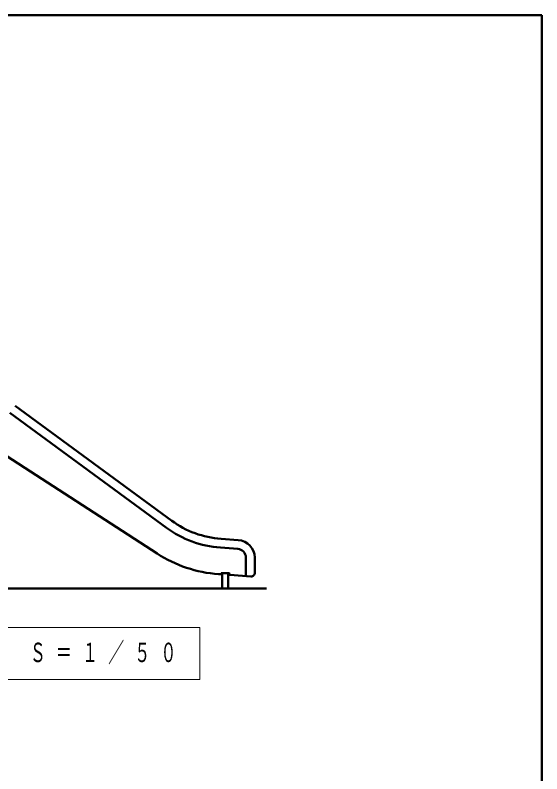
# Model space of a CAD drawing. Units: millimetres on the paper, scale 1:50. Extents: x -385 to 0, y -594 to 267.
# Drawn here: x -89.3 to 0, y -158.6 to -30 of the extents above; entities that cross this region are included whole.
import ezdxf

# ---------------------------------------------------------------- set-up
doc = ezdxf.new("R2010")
doc.units = ezdxf.units.MM
doc.layers.add('LY_1', color=140, linetype='Continuous', lineweight=50)
doc.styles.add('ＭＳ ゴシック', font='')
doc.styles.get('ＭＳ ゴシック').set_extended_font_data('MS Gothic')

msp = doc.modelspace()

# ---------------------------------------------------------------- linework, layer by layer
at = {"layer": 'LY_1', "color": 7}
for p, q in [((0, -30), (-385, -30)), ((0, -297), (0, -30)), ((-145.939, -127.175), (-46.65, -127.175))]:
    msp.add_line(p, q, dxfattribs=at)
at = {"layer": 'LY_1'}
for p, q in [((-62.738, -115.701), (-89.278, -96.216)), ((-63.626, -116.91), (-90.165, -97.426)), ((-94.88, -102.066), (-65.229, -121.269)), ((-54.386, -118.765), (-51.455, -118.97)), ((-54.49, -120.261), (-51.56, -120.466)), ((-50.165, -121.962), (-50.165, -124.888)), ((-48.665, -121.962), (-48.665, -124.536)), ((-54.365, -124.675), (-54.365, -124.716)), ((-54.265, -124.575), (-53.065, -124.575)), ((-54.165, -124.575), (-54.165, -127.175)), ((-53.165, -124.575), (-53.165, -127.175)), ((-52.965, -124.675), (-52.965, -124.785)), ((-54.804, -124.75), (-54.429, -124.776)), ((-52.872, -124.885), (-49.307, -125.135))]:
    msp.add_line(p, q, dxfattribs=at)
at = {"layer": 'LY_1', "color": 7, "lineweight": 13}
for p, q in [((-57.955, -133.812), (-114.755, -133.812)), ((-57.955, -142.612), (-57.955, -133.812)), ((-114.755, -142.612), (-57.955, -142.612))]:
    msp.add_line(p, q, dxfattribs=at)
at = {"layer": 'LY_1'}
for centre, radius, start, end in [((-53.27, -102.804), 16, 233.71473, 266), ((-53.27, -102.804), 17.5, 233.71473, 266), ((-51.665, -121.962), 3, 0, 86), ((-51.665, -121.962), 1.5, 0, 86), ((-53.27, -102.804), 22, 237.07173, 266), ((-54.425, -124.716), 0.06, 266, 0), ((-54.265, -124.675), 0.1, 90, 180), ((-53.065, -124.675), 0.1, 0, 90), ((-49.265, -124.536), 0.6, 266, 0), ((-52.865, -124.785), 0.1, 180, 266), ((-49.965, -124.888), 0.2, 180, 266)]:
    msp.add_arc(centre, radius, start, end, dxfattribs=at)

# ---------------------------------------------------------------- texts
at = {"layer": 'LY_1', "color": 7, "insert": (-113.355, -138.212), "char_height": 3.299, "attachment_point": 4, "style": 'ＭＳ ゴシック'}
msp.add_mtext('\\T1.64;\\W0.6;Ｄ視立面図\u3000Ｓ＝１／５０', dxfattribs=at)

doc.saveas('drawing.dxf')
